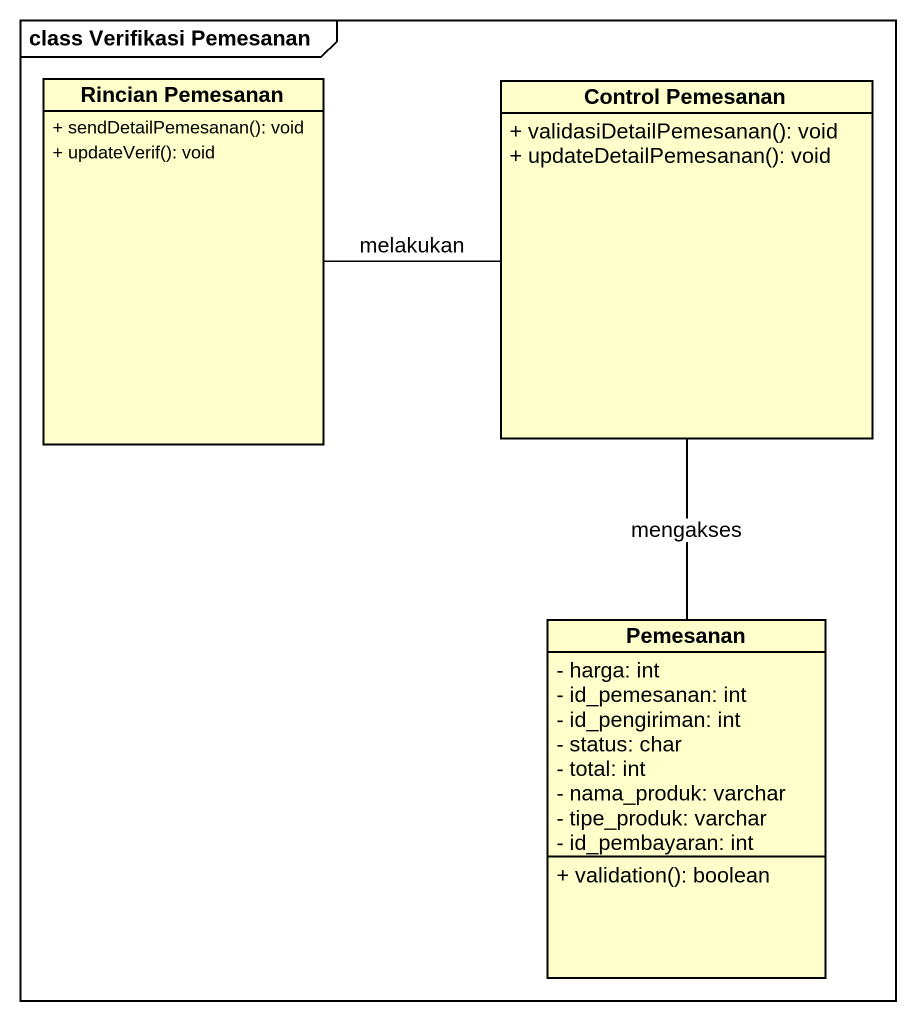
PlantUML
@startuml
mainframe class Verifikasi Pemesanan
hide circle
hide empty members
skinparam classAttributeIconSize 0
class "Rincian Pemesanan" as Rincian_Pemesanan {
  + sendDetailPemesanan(): void
  + updateVerif(): void
}
class "Control Pemesanan" as Control_Pemesanan {
  + validasiDetailPemesanan(): void
  + updateDetailPemesanan(): void
}
class Pemesanan {
  - harga: int
  - id_pemesanan: int
  - id_pengiriman: int
  - status: char
  - total: int
  - nama_produk: varchar
  - tipe_produk: varchar
  - id_pembayaran: int
  + validation(): boolean
}
Rincian_Pemesanan -right- Control_Pemesanan : melakukan
Control_Pemesanan -- Pemesanan : mengakses
@enduml
